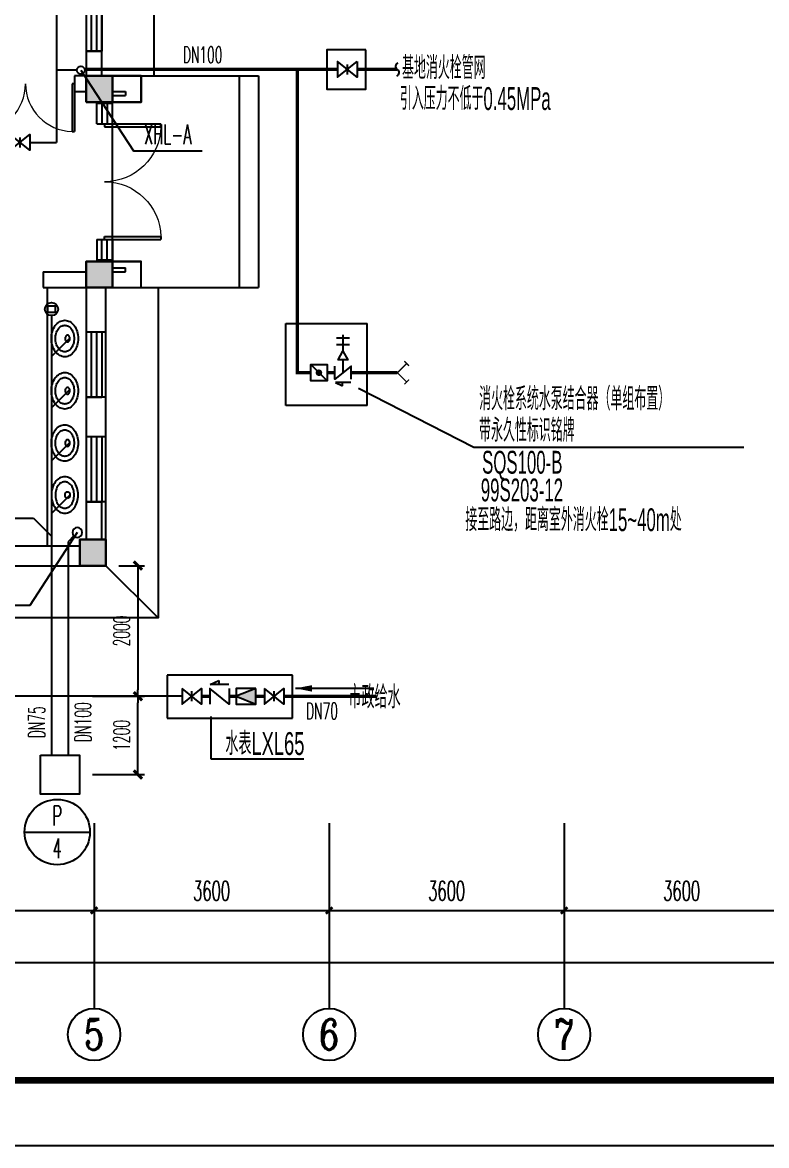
# Model space of a CAD drawing. Header units: inches. Extents: x -1293886 to -986005, y -15154 to 203628.
# Drawn here: x -1279592 to -1268195, y -15154 to 2044 of the extents above; entities that cross this region are included whole.
import ezdxf
from ezdxf.enums import TextEntityAlignment as Align

# ---------------------------------------------------------------- set-up
doc = ezdxf.new("R2010")
doc.units = ezdxf.units.IN
doc.header["$LTSCALE"] = 100
doc.header["$MEASUREMENT"] = 0
doc.linetypes.add('ACAD_ISO10W100', pattern=[18.5, 12, -3, 0.5, -3])
doc.layers.get('0').update_dxf_attribs({"color": 252})
for name, color, linetype in [('AXIS_TEXT', 7, 'Continuous'), ('PUB_HATCH', 8, 'Continuous'), ('TK', 142, 'Continuous'), ('W_DIM', 4, 'Continuous'), ('W_HOLE', 7, 'Continuous'), ('WCSB', 7, 'Continuous'), ('WP_F', 1, 'Continuous'), ('WP_F_DN', 4, 'Continuous'), ('WP_F_LGBH', 4, 'Continuous'), ('WP_F_PJ', 7, 'Continuous'), ('WP_G', 3, 'Continuous'), ('WP_G_DN', 4, 'Continuous'), ('WP_G_PJ', 7, 'Continuous'), ('WP_P', 2, 'Continuous'), ('WP_P_DN', 4, 'Continuous'), ('WP_P_LGBH', 4, 'Continuous'), ('WP_P_PJ', 7, 'Continuous'), ('WW_PJ', 7, 'Continuous'), ('中文', 3, 'Continuous')]:
    doc.layers.add(name, color=color, linetype=linetype)
doc.layers.add('COLU', color=2, linetype='Continuous', lineweight=30)
doc.layers.add('COLU-HATCH', color=7, linetype='Continuous', lineweight=25, true_color=0x5b5b5b)
doc.styles.add('_TCH_AXIS', font='COMPLEX', dxfattribs={"bigfont": 'GBCBIG'})
doc.styles.add('COMPLEX', font='COMPLEX')
doc.styles.add('DIM_FONT', font='bzxw.shx', dxfattribs={"width": 0.55, "bigfont": 'bzhz.shx'})
doc.styles.add('HZ', font='SIMPLEX.SHX', dxfattribs={"width": 0.55, "bigfont": 'HZTXT.SHX'})
doc.styles.add('HZ2', font='ROMAND.SHX', dxfattribs={"width": 0.7, "bigfont": 'HZTXT.SHX'})
doc.styles.get("Standard").update_dxf_attribs({"font": 'txt.shx', "bigfont": 'bzhz.shx'})
doc.linetypes.add('X', pattern='A,1,-0.2,["X",Standard,S=0.2,R=0,X=-0.07,Y=-0.09],-0.2', length=1.4)
doc.dimstyles.new('DIMN', dxfattribs={"dimtxt": 300, "dimasz": 100, "dimexe": 250, "dimexo": 300, "dimgap": 150, "dimtad": 1, "dimdec": 0, "dimzin": 0, "dimdsep": 46, "dimtxsty": 'DIM_FONT', "dimblk": 'ARCHTICK', "dimcen": 0.09, "dimclrt": 7, "dimazin": 2, "dimtfac": 1, "dimtdec": 0, "dimtix": 1, "dimtmove": 2, "dimatfit": 3, "dimldrblk": 'ARCHTICK', "dimfxl": 0, "dimtolj": 1, "dimtzin": 0, "dimarcsym": 0})
doc.dimstyles.get("Standard").update_dxf_attribs({"dimtxt": 0.18, "dimasz": 0.18, "dimexe": 0.18, "dimexo": 0.0625, "dimgap": 0.09, "dimtad": 0, "dimtih": 1, "dimtoh": 1, "dimdec": 4, "dimzin": 0, "dimdsep": 46, "dimtxsty": 'Standard', "dimcen": 0.09, "dimadec": 0, "dimazin": 0, "dimtfac": 1, "dimtdec": 4, "dimtofl": 0, "dimtmove": 0, "dimatfit": 3, "dimfxl": 0, "dimtolj": 1, "dimtzin": 0, "dimarcsym": 0})

# ---------------------------------------------------------------- blocks, each defined once
blk = doc.blocks.new('A$C636C677B')
at = {"layer": 'COLU-HATCH', "transparency": 33554687}
for points in [[(8600, 7100), (9000, 7100), (9000, 7500), (8600, 7500)], [(8600, 4260), (9000, 4260), (9000, 4660), (8600, 4660)], [(8500, 0), (8900, 0), (8900, 400), (8500, 400)]]:
    blk.add_hatch(color=256, dxfattribs=at).paths.add_polyline_path(points, flags=0)
at = {"layer": 'COLU'}
for points in [[(8600, 7100), (9000, 7100), (9000, 7500), (8600, 7500)], [(8600, 4260), (9000, 4260), (9000, 4660), (8600, 4660)], [(8500, 0), (8900, 0), (8900, 400), (8500, 400)]]:
    blk.add_lwpolyline(points, close=True, dxfattribs=at)
blk = doc.blocks.new('_ArchTick')
at = {"color": 0, "linetype": 'ByBlock', "const_width": 0.4}
blk.add_lwpolyline([(-0.5, -0.5), (0.5, 0.5)], dxfattribs=at)
blk = doc.blocks.new('*D419')
at = {"color": 0, "lineweight": -2}
for p, q in [((-1281595, -10516), (-1281595, -11803)), ((-1278495, -10516), (-1278495, -11803)), ((-1281595, -11553), (-1278495, -11553))]:
    blk.add_line(p, q, dxfattribs=at)
at = {"layer": 'Defpoints', "color": 0}
for p in [(-1281595, -10216), (-1278495, -10216), (-1278495, -11553)]:
    blk.add_point(p, dxfattribs=at)
at = {"color": 0, "lineweight": -2, "xscale": 100, "yscale": 100, "zscale": 100, "rotation": 180}
blk.add_blockref('_ArchTick', (-1281595, -11553), dxfattribs=at)
at = {"color": 0, "lineweight": -2, "xscale": 100, "yscale": 100, "zscale": 100}
blk.add_blockref('_ArchTick', (-1278495, -11553), dxfattribs=at)
at = {"color": 7, "insert": (-1280045, -11253), "char_height": 300, "attachment_point": 5, "style": 'HZ'}
blk.add_mtext('\\A1;3100', dxfattribs=at)
blk = doc.blocks.new('*D420')
at = {"color": 0, "lineweight": -2}
for p, q in [((-1278495, -10516), (-1278495, -11803)), ((-1274895, -10516), (-1274895, -11803)), ((-1278495, -11553), (-1274895, -11553))]:
    blk.add_line(p, q, dxfattribs=at)
at = {"layer": 'Defpoints', "color": 0}
for p in [(-1278495, -10216), (-1274895, -10216), (-1274895, -11553)]:
    blk.add_point(p, dxfattribs=at)
at = {"color": 0, "lineweight": -2, "xscale": 100, "yscale": 100, "zscale": 100, "rotation": 180}
blk.add_blockref('_ArchTick', (-1278495, -11553), dxfattribs=at)
at = {"color": 0, "lineweight": -2, "xscale": 100, "yscale": 100, "zscale": 100}
blk.add_blockref('_ArchTick', (-1274895, -11553), dxfattribs=at)
at = {"color": 7, "insert": (-1276695, -11253), "char_height": 300, "attachment_point": 5, "style": 'HZ'}
blk.add_mtext('\\A1;3600', dxfattribs=at)
blk = doc.blocks.new('*D421')
at = {"color": 0, "lineweight": -2}
for p, q in [((-1274895, -10516), (-1274895, -11803)), ((-1271295, -10516), (-1271295, -11803)), ((-1274895, -11553), (-1271295, -11553))]:
    blk.add_line(p, q, dxfattribs=at)
at = {"layer": 'Defpoints', "color": 0}
for p in [(-1274895, -10216), (-1271295, -10216), (-1271295, -11553)]:
    blk.add_point(p, dxfattribs=at)
at = {"color": 0, "lineweight": -2, "xscale": 100, "yscale": 100, "zscale": 100, "rotation": 180}
blk.add_blockref('_ArchTick', (-1274895, -11553), dxfattribs=at)
at = {"color": 0, "lineweight": -2, "xscale": 100, "yscale": 100, "zscale": 100}
blk.add_blockref('_ArchTick', (-1271295, -11553), dxfattribs=at)
at = {"color": 7, "insert": (-1273095, -11253), "char_height": 300, "attachment_point": 5, "style": 'HZ'}
blk.add_mtext('\\A1;3600', dxfattribs=at)
blk = doc.blocks.new('*D422')
at = {"color": 0, "lineweight": -2}
for p, q in [((-1271295, -10516), (-1271295, -11803)), ((-1267695, -10516), (-1267695, -11803)), ((-1271295, -11553), (-1267695, -11553))]:
    blk.add_line(p, q, dxfattribs=at)
at = {"layer": 'Defpoints', "color": 0}
for p in [(-1271295, -10216), (-1267695, -10216), (-1267695, -11553)]:
    blk.add_point(p, dxfattribs=at)
at = {"color": 0, "lineweight": -2, "xscale": 100, "yscale": 100, "zscale": 100, "rotation": 180}
blk.add_blockref('_ArchTick', (-1271295, -11553), dxfattribs=at)
at = {"color": 0, "lineweight": -2, "xscale": 100, "yscale": 100, "zscale": 100}
blk.add_blockref('_ArchTick', (-1267695, -11553), dxfattribs=at)
at = {"color": 7, "insert": (-1269495, -11253), "char_height": 300, "attachment_point": 5, "style": 'HZ'}
blk.add_mtext('\\A1;3600', dxfattribs=at)
blk = doc.blocks.new('*D429')
at = {"color": 0, "lineweight": -2}
for p, q in [((-1287215, -10516), (-1287215, -12603)), ((-1248075, -10516), (-1248075, -12603)), ((-1287215, -12353), (-1248075, -12353))]:
    blk.add_line(p, q, dxfattribs=at)
at = {"layer": 'Defpoints', "color": 0}
for p in [(-1287215, -10216), (-1248075, -10216), (-1248075, -12353)]:
    blk.add_point(p, dxfattribs=at)
at = {"color": 0, "lineweight": -2, "xscale": 100, "yscale": 100, "zscale": 100, "rotation": 180}
blk.add_blockref('_ArchTick', (-1287215, -12353), dxfattribs=at)
at = {"color": 0, "lineweight": -2, "xscale": 100, "yscale": 100, "zscale": 100}
blk.add_blockref('_ArchTick', (-1248075, -12353), dxfattribs=at)
at = {"color": 7, "insert": (-1267645, -12053), "char_height": 300, "attachment_point": 5, "style": 'HZ'}
blk.add_mtext('\\A1;39140', dxfattribs=at)
blk = doc.blocks.new('_AXISO')
blk.add_circle((0, 0), 0.5)
at = {"layer": 'AXIS_TEXT', "style": 'COMPLEX', "width": 1.041667}
blk.add_attdef('A', text='', height=0.56, dxfattribs=at).set_placement((-0.25, -0.28), (0.25, -0.28), align=Align.FIT)
blk = doc.blocks.new('_FZH')
blk.add_lwpolyline([(-0.5, -0.5), (0.5, -0.5), (0.5, 0.5), (-0.5, 0.5)], close=True)
at = {"layer": 'PUB_HATCH'}
blk.add_solid([(-0.5, -0.5), (0.5, -0.5), (-0.5, 0.5), (0.5, 0.5)], dxfattribs=at)
blk = doc.blocks.new('$TCHSYS$WIN2D')
for p, q in [((-0.5, 0.5), (0.5, 0.5)), ((-0.5, 0.5), (-0.5, -0.5)), ((0.5, 0.5), (0.5, -0.5)), ((0.5, 0.1667), (-0.5, 0.1667)), ((0.5, -0.1667), (-0.5, -0.1667)), ((-0.5, -0.5), (0.5, -0.5))]:
    blk.add_line(p, q)
blk = doc.blocks.new('$DorLib2D$00000002')
for p, q in [((-0.5, 0), (-0.5, 0.4875)), ((-0.475, 0.4875), (-0.5, 0.4875)), ((-0.475, 0), (-0.475, 0.4875)), ((0.475, 0), (0.475, 0.4875)), ((0.475, 0.4875), (0.5, 0.4875)), ((0.5, 0), (0.5, 0.4875)), ((-0.5, 0), (-0.475, 0)), ((0.5, 0), (0.475, 0))]:
    blk.add_line(p, q)
at = {"lineweight": 13}
for centre, start, end in [((-0.4875, 0), 0, 88.53072), ((0.4875, 0), 91.46928, 180)]:
    blk.add_arc(centre, 0.4875, start, end, dxfattribs=at)
blk = doc.blocks.new('$WC_3')
for points in [[(-2, 0, -0.098491), (-109, 16, -0.098491), (-200, 60, -0.098491), (-261, 127, -0.098491), (-282, 205, -0.098491), (-261, 284, -0.098491), (-200, 350, -0.098491), (-109, 394, -0.098491), (-2, 410, -0.098491), (105, 394, -0.098491), (196, 350, -0.098491), (257, 284, -0.098491), (278, 205, -0.098491), (257, 127, -0.098491), (196, 60, -0.098491), (105, 16, -0.098491), (-2, 0, -0.098491)], [(-2, 62, -0.095127), (-80, 73, -0.097034), (-146, 104, -0.099857), (-190, 150, -0.10195), (-206, 205, -0.10195), (-190, 260, -0.099857), (-146, 307, -0.097034), (-80, 338, -0.095127), (-2, 349, -0.095127), (76, 338, -0.097034), (142, 307, -0.099857), (186, 260, -0.10195), (201, 205, -0.10195), (186, 150, -0.099857), (142, 104, -0.097034), (76, 73, -0.095127), (-2, 62, -0.095127)]]:
    blk.add_lwpolyline(points, format="xyb")
blk.add_lwpolyline([(49, 164, 0.12943), (45, 178, 0.10639), (34, 190, 0.084582), (18, 198, 0.073745), (-2, 201, 0.073745), (-22, 198, 0.084582), (-38, 190, 0.10639), (-49, 178, 0.12943), (-53, 164, 0.12943), (-49, 150, 0.10639), (-38, 138, 0.084582), (-22, 130, 0.073745), (-2, 127, 0.073745), (18, 130, 0.084582), (34, 138, 0.10639), (45, 150, 0.12943)], format="xyb", close=True)
at = {"style": 'HZ', "width": 0.7, "flags": 1}
for tag in ['WHAT', 'SPEC', 'UNIT']:
    blk.add_attdef(tag, (-4, 0), '', height=0.001, dxfattribs=at)
blk = doc.blocks.new('$LIGUAN')
at = {"color": 0, "linetype": 'Continuous'}
blk.add_circle((0, 0), 0.5, dxfattribs=at)
at = {"color": 0, "flags": 1}
for tag in ['THICK', 'BG_D', 'BG_T']:
    blk.add_attdef(tag, (0, 0), '', height=0.0001, dxfattribs=at)
blk = doc.blocks.new('$DGFH')
blk.add_lwpolyline([(0.07, -1.01, -0.575183), (0, 0, 0.604745), (-0.11, 1.01, 16.924828)], format="xyb")
blk = doc.blocks.new('$VA003_1')
blk.add_line((0, -0.258), (0, 0.258))
blk.add_lwpolyline([(-0.5, 0.4), (-0.5, -0.4), (0.5, 0.4), (0.5, -0.4)], close=True)
at = {"width": 0.7, "flags": 1}
for tag, p in [('UNIT', (0, 0)), ('SPEC', (0, -0.002)), ('WHAT', (0, -0.003))]:
    blk.add_attdef(tag, p, '', height=0.001, dxfattribs=at)
blk = doc.blocks.new('$VA025_2')
for p, q in [((-100, 530), (100, 530)), ((0, 580), (0, 330)), ((-100, 430), (100, 430))]:
    blk.add_line(p, q)
blk.add_lwpolyline([(0, 330), (-75, 200), (75, 200)], close=True)
at = {"const_width": 30}
blk.add_lwpolyline([(0, 200), (0, 0)], dxfattribs=at)
at = {"width": 0.7, "flags": 1}
for tag in ['UNIT', 'WHAT', 'SPEC']:
    blk.add_attdef(tag, (0, 0), '', height=0.001, dxfattribs=at)
blk = doc.blocks.new('$VA005_1')
for p, q in [((-0.478, 0.603), (0.468, 0.603)), ((0.468, 0.603), (0.034, 0.802)), ((0.034, 0.802), (0.034, 0.593))]:
    blk.add_line(p, q)
blk.add_lwpolyline([(-0.5, 0.4), (-0.5, -0.4), (0.5, 0.4), (0.5, -0.4)])
at = {"width": 0.7, "flags": 1}
for tag, p in [('UNIT', (0, 0)), ('SPEC', (0, -0.002)), ('WHAT', (0, -0.003))]:
    blk.add_attdef(tag, p, '', height=0.001, dxfattribs=at)
blk = doc.blocks.new('$QC004_1')
for points, const_width in [([(641, 106), (570, 177)], 20), ([(0, 0), (464, 0)], 50), ([(464, 0), (605, 141)], 20), ([(464, 0), (605, -141)], 20), ([(641, -106), (570, -177)], 20)]:
    blk.add_lwpolyline(points, dxfattribs=dict(const_width=const_width))
at = {"style": 'HZ', "flags": 1}
for tag in ['UNIT', 'WHAT', 'SPEC']:
    blk.add_attdef(tag, (0, 0), '', height=0.001, dxfattribs=at)
blk = doc.blocks.new('$VA004_1')
blk.add_lwpolyline([(-0.5, 0.5), (0.5, 0.5), (0.5, -0.5), (-0.5, -0.5), (-0.5, 0.5), (0.5, -0.5)])
at = {"const_width": 0.2}
blk.add_lwpolyline([(-0.1, 0, 1), (0.1, 0, 1)], format="xyb", close=True, dxfattribs=at)
at = {"width": 0.7, "flags": 1}
for tag, p in [('UNIT', (-0.027, 0.22)), ('SPEC', (-0.027, 0.218)), ('WHAT', (-0.027, 0.216))]:
    blk.add_attdef(tag, p, '', height=0.001, dxfattribs=at)
blk = doc.blocks.new('_arrow1')
blk.add_line((-600, 0), (600, 0))
blk.add_lwpolyline([(600, 0, 0, 100, 0), (345, 0, 100, 100, 0)], format="xyseb")
blk = doc.blocks.new('$VA011_1')
blk.add_lwpolyline([(-0.5, 0.4), (0.5, 0.4), (0.5, -0.4), (-0.5, -0.4)], close=True)
blk.add_lwpolyline([(-0.5, 0.4), (0.5, 0), (-0.5, -0.4)])
at = {"width": 0.7, "flags": 1}
for tag, p in [('UNIT', (0, 0)), ('SPEC', (0, -0.002)), ('WHAT', (0, -0.003))]:
    blk.add_attdef(tag, p, '', height=0.001, dxfattribs=at)
blk = doc.blocks.new('$PS003_0')
blk.add_lwpolyline([(-0.274, 0.241), (0.272, 0.241), (0.272, -0.262), (-0.274, -0.262)], close=True)
blk.add_circle((0, 0), 0.5)
at = {"style": 'HZ', "width": 0.7, "flags": 1}
for tag, p in [('UNIT', (0, 0)), ('SPEC', (0, -0.002)), ('WHAT', (0, -0.003))]:
    blk.add_attdef(tag, p, '', height=0.001, dxfattribs=at)
blk = doc.blocks.new('$dimbk')
blk.add_line((0, 0), (-1, 0))
at = {"const_width": 0.45}
blk.add_lwpolyline([(-0.64, -0.64), (0.64, 0.64)], dxfattribs=at)
blk = doc.blocks.new('*D430')
at = {"layer": 'Defpoints', "color": 0}
for p in [(-1278315, -6274), (-1278315, -8274), (-1277823, -8274)]:
    blk.add_point(p, dxfattribs=at)
at = {"layer": 'W_DIM', "lineweight": -2}
for p, q in [((-1278115, -6274), (-1277723, -6274)), ((-1277823, -6374), (-1277823, -8174)), ((-1278115, -8274), (-1277723, -8274))]:
    blk.add_line(p, q, dxfattribs=at)
at = {"layer": 'W_DIM', "lineweight": -2, "xscale": 100, "yscale": 100, "zscale": 100}
for p, rotation in [((-1277823, -6274), 90), ((-1277823, -8274), 270)]:
    blk.add_blockref('$dimbk', p, dxfattribs=dict(at, rotation=rotation))
at = {"layer": 'W_DIM', "color": 0, "insert": (-1278074, -7274), "char_height": 251, "attachment_point": 5, "rotation": 90, "style": 'HZ'}
blk.add_mtext('\\A1;2000', dxfattribs=at)
blk = doc.blocks.new('*D431')
at = {"layer": 'Defpoints', "color": 0}
for p in [(-1278717, -8274), (-1277823, -8274), (-1278717, -9474)]:
    blk.add_point(p, dxfattribs=at)
at = {"layer": 'W_DIM', "lineweight": -2}
for p, q in [((-1278517, -8274), (-1277723, -8274)), ((-1277823, -9374), (-1277823, -8374)), ((-1278517, -9474), (-1277723, -9474))]:
    blk.add_line(p, q, dxfattribs=at)
at = {"layer": 'W_DIM', "lineweight": -2, "xscale": 100, "yscale": 100, "zscale": 100}
for p, rotation in [((-1277823, -8274), 90), ((-1277823, -9474), 270)]:
    blk.add_blockref('$dimbk', p, dxfattribs=dict(at, rotation=rotation))
at = {"layer": 'W_DIM', "color": 0, "insert": (-1278074, -8874), "char_height": 251, "attachment_point": 5, "rotation": 90, "style": 'HZ'}
blk.add_mtext('\\A1;1200', dxfattribs=at)

msp = doc.modelspace()

# ---------------------------------------------------------------- hatches: boundary and pattern name
at = {"layer": 'WP_G_PJ'}
msp.add_hatch(color=256, dxfattribs=at).paths.add_polyline_path([(-1276017.8, -8153.9), (-1276317.8, -8273.9), (-1276017.8, -8393.9)])

# ---------------------------------------------------------------- linework, layer by layer
for p, q in [((-1278374.6, 1605.9), (-1278614.6, 1605.9)), ((-1278614.6, 1605.9), (-1278614.6, 1226)), ((-1278374.6, 1226), (-1278374.6, 1605.9)), ((-1278614.6, 1226), (-1278794.6, 1226)), ((-1278794.6, 1226), (-1278794.6, 986)), ((-1278214.6, 1226), (-1277774.6, 1226)), ((-1277774.6, 1226), (-1275974.6, 1226)), ((-1277774.6, 1226), (-1277774.6, 925.9)), ((-1276274.6, 1226), (-1276274.6, -2014)), ((-1275974.6, 1226), (-1275974.6, -2014)), ((-1278794.6, 986), (-1278614.6, 986)), ((-1278214.6, 986), (-1278014.6, 986)), ((-1278214.6, 925.9), (-1278014.6, 925.9)), ((-1278014.6, 986), (-1278014.6, 925.9)), ((-1277774.6, 925.9), (-1277774.6, 825.9)), ((-1278454.6, 826), (-1278454.6, 805.9)), ((-1278454.6, 805.9), (-1278214.6, 805.9)), ((-1278014.6, 825.9), (-1278214.6, 825.9)), ((-1278214.6, 825.9), (-1278014.6, 825.9)), ((-1278214.6, 805.9), (-1278214.6, 825.9)), ((-1278214.6, 825.9), (-1278014.6, 825.9)), ((-1278014.6, 825.9), (-1278014.6, 825.9)), ((-1277774.6, 825.9), (-1278014.6, 825.9)), ((-1278214.6, -1279.4), (-1278214.6, 491.2)), ((-1278214.6, -1594.1), (-1278454.6, -1594.1)), ((-1278454.6, -1594.1), (-1278454.6, -1614)), ((-1278214.6, -1614), (-1278214.6, -1594.1)), ((-1278214.6, -1614), (-1278014.6, -1614)), ((-1278214.6, -1614), (-1278014.6, -1614)), ((-1278214.6, -1614), (-1278014.6, -1614)), ((-1278214.6, -1714), (-1278014.6, -1714)), ((-1278014.6, -1614), (-1278014.6, -1614)), ((-1278014.6, -1614), (-1277774.6, -1614)), ((-1278014.6, -1774), (-1278014.6, -1714)), ((-1277774.6, -1714), (-1277774.6, -1614)), ((-1277774.6, -2014), (-1277774.6, -1714)), ((-1279274.7, -1774), (-1278614.6, -1774)), ((-1279274.7, -1774), (-1279274.7, -2014)), ((-1278214.6, -1774), (-1278014.6, -1774)), ((-1279274.7, -2014), (-1278614.6, -2014)), ((-1278614.6, -2014), (-1278614.6, -2694.1)), ((-1278374.6, -2014.1), (-1278374.6, -2014)), ((-1278314.6, -2014.1), (-1278374.6, -2014.1)), ((-1278314.6, -2694.1), (-1278314.6, -2014.1)), ((-1278214.6, -2014), (-1277774.6, -2014)), ((-1277774.6, -2014), (-1275974.6, -2014)), ((-1278614.6, -2694.1), (-1278374.6, -2694.1)), ((-1278374.6, -2694.1), (-1278314.6, -2694.1)), ((-1278374.6, -3694.1), (-1278614.6, -3694.1)), ((-1278614.6, -3694.1), (-1278614.6, -4294.1)), ((-1278314.6, -3694.1), (-1278374.6, -3694.1)), ((-1278314.6, -4294.1), (-1278314.6, -3694.1)), ((-1278614.6, -4294.1), (-1278374.6, -4294.1)), ((-1278374.6, -4294.1), (-1278314.6, -4294.1)), ((-1278374.6, -5294.1), (-1278614.6, -5294.1)), ((-1278614.6, -5294.1), (-1278614.6, -5874)), ((-1278374.6, -5874), (-1278374.6, -5294.1)), ((-1278314.6, -5294.1), (-1278374.6, -5294.1)), ((-1278314.6, -5634.7), (-1278314.6, -5294.1)), ((-1278314.6, -5874), (-1278314.6, -5634.7)), ((-1278714.6, -5974), (-1279764.5, -5974)), ((-1279764.5, -6274), (-1278714.6, -6274)), ((-1278314.6, -6274), (-1277514.6, -7074)), ((-1278494.6, -10215.7), (-1278494.6, -13052.8)), ((-1274894.6, -10215.7), (-1274894.6, -13052.8)), ((-1271294.6, -10215.7), (-1271294.6, -13052.8))]:
    msp.add_line(p, q)
for points in [[(-1277514.6, -2014.1), (-1277514.6, -7074), (-1288014.6, -7074), (-1288014.6, 9226), (-1285414.6, 9226), (-1285414.6, 20226), (-1248074.6, 20226), (-1248074.6, 17226)], [(-1248074.6, 19426), (-1284614.6, 19426), (-1284614.6, 8426), (-1287214.6, 8426), (-1287214.6, -6274), (-1278314.6, -6274), (-1278314.6, -2014), (-1277774.6, -2014), (-1277774.6, -1614), (-1278214.4, -1614), (-1278214.6, 825.9), (-1277774.6, 825.9), (-1277774.6, 1226), (-1278374.6, 1226), (-1278374.6, 8186), (-1253414.6, 8186), (-1253414.6, 6146), (-1248314.6, 6146), (-1248314.6, 5936), (-1248074.6, 5936), (-1248074.6, 19426)], [(-1278374.6, 1226), (-1278374.6, 8186), (-1257614.5, 8186)], [(-1277574.6, 1226), (-1277574.6, 7386), (-1257614.5, 7386)]]:
    msp.add_lwpolyline(points)
at = {"layer": 'TK'}
msp.add_lwpolyline([(-1293886.4, -15153.6), (-1234486.4, -15153.6), (-1234486.4, 26846.4), (-1293886.4, 26846.4)], close=True, dxfattribs=at)
at = {"layer": 'TK', "const_width": 100}
msp.add_lwpolyline([(-1291386.4, -14153.6), (-1235486.4, -14153.6), (-1235486.4, 25846.4), (-1291386.4, 25846.4)], close=True, dxfattribs=at)
at = {"layer": 'W_DIM'}
for p, q in [((-1272677.4, -4463.2), (-1274443, -3559.2)), ((-1268543.2, -4463.2), (-1272677.4, -4463.2)), ((-1279559, -10352.8), (-1278559, -10352.8))]:
    msp.add_line(p, q, dxfattribs=at)
msp.add_circle((-1279059, -10352.8), 500, dxfattribs=at)
at = {"layer": 'W_HOLE'}
for points in [[(-1274330.4, 1625), (-1274930.4, 1625), (-1274930.4, 1025), (-1274330.4, 1025)], [(-1279316.6, -9174.2), (-1278716.6, -9174.2), (-1278716.6, -9774.2), (-1279316.6, -9774.2)]]:
    msp.add_lwpolyline(points, close=True, dxfattribs=at)
at = {"layer": 'WCSB'}
msp.add_line((-1279214.5, -2014), (-1279214.5, -5974), dxfattribs=at)
at = {"layer": 'WP_F'}
for p, q in [((-1279068.7, 8531), (-1279068.7, 1313.5)), ((-1278755, 1313.5), (-1279068.7, 1313.5)), ((-1279068.7, 1313.5), (-1279068.7, 207.1)), ((-1279478.3, 207.1), (-1279068.7, 207.1))]:
    msp.add_line(p, q, dxfattribs=at)
at = {"layer": 'WP_F', "color": 1, "linetype": 'X', "ltscale": 5, "const_width": 50}
for points in [[(-1275382.9, 1325), (-1278638.5, 1325)], [(-1274764.9, 1325), (-1275382.9, 1325), (-1275382.9, -3319.6), (-1275176, -3319.6)], [(-1273851, 1325), (-1274464.9, 1325)], [(-1274926, -3319.6), (-1274807.6, -3319.6)], [(-1274557.6, -3319.6), (-1274312.2, -3319.6)]]:
    msp.add_lwpolyline(points, dxfattribs=at)
at = {"layer": 'WP_F_LGBH'}
msp.add_lwpolyline([(-1278697.4, 1313.5), (-1277891.4, 80.6), (-1276841.4, 80.6)], dxfattribs=at)
at = {"layer": 'WP_G'}
msp.add_line((-1277147.9, -8273.9), (-1281102.1, -8273.9), dxfattribs=at)
at = {"layer": 'WP_G', "linetype": 'ACAD_ISO10W100', "ltscale": 0.3, "const_width": 50}
for points in [[(-1276847.9, -8273.9), (-1276724, -8273.9)], [(-1276424, -8273.9), (-1276317.8, -8273.9)], [(-1276017.8, -8273.9), (-1275886.5, -8273.9)], [(-1275586.5, -8273.9), (-1274164.5, -8273.9)]]:
    msp.add_lwpolyline(points, dxfattribs=at)
at = {"layer": 'WP_G_PJ'}
for p, q in [((-1275457.3, -7949.4), (-1277376.4, -7949.4)), ((-1277376.4, -7949.4), (-1277376.4, -8610.2)), ((-1275457.3, -8610.2), (-1275457.3, -7949.4)), ((-1277376.4, -8610.2), (-1275457.3, -8610.2))]:
    msp.add_line(p, q, dxfattribs=at)
at = {"layer": 'WP_P'}
for p, q in [((-1279147.7, -2445.6), (-1279147.7, -3068.5)), ((-1278872.1, -2792.9), (-1279147.7, -3068.5)), ((-1279147.7, -3068.5), (-1279147.7, -5822.1)), ((-1278872.1, -3581.5), (-1279147.7, -3857.1)), ((-1278872.1, -4394.3), (-1279147.7, -4669.9)), ((-1278872.1, -5199), (-1279147.7, -5474.6)), ((-1280676.6, -5547.5), (-1279422.3, -5547.5)), ((-1279422.3, -5547.5), (-1279147.7, -5822.1)), ((-1279147.7, -5822.1), (-1279147.7, -9174.2)), ((-1278802.8, -5817.2), (-1278892.2, -5906.6)), ((-1278892.2, -5906.6), (-1278892.2, -9174.2))]:
    msp.add_line(p, q, dxfattribs=at)
at = {"layer": 'WP_P_LGBH'}
msp.add_lwpolyline([(-1278751.8, -5766.2), (-1279477.6, -6882.1), (-1280317.6, -6882.1)], dxfattribs=at)
at = {"layer": 'WW_PJ'}
for p, q in [((-1275556.3, -3819.6), (-1275556.3, -2565.3)), ((-1275556.3, -2565.3), (-1274312.2, -2565.3)), ((-1274312.2, -3819.6), (-1274312.2, -2565.3)), ((-1274312.2, -3819.6), (-1275556.3, -3819.6))]:
    msp.add_line(p, q, dxfattribs=at)
at = {"layer": '中文'}
for p, q in [((-1276709.1, -8582.6), (-1276709.1, -9231.5)), ((-1276709.1, -9231.5), (-1275283.8, -9231.5))]:
    msp.add_line(p, q, dxfattribs=at)

# ---------------------------------------------------------------- block references
msp.add_blockref('A$C636C677B', (-1287214.6, -6274))
for name, p, xscale, yscale, zscale, rotation in [('$TCHSYS$WIN2D', (-1278494.6, 3105.9), -3000, 240, -3000, 90), ('$TCHSYS$WIN2D', (-1278334.6, 648.5), 314.7328397037927, 240, 314.7328397037747, 90), ('$DorLib2D$00000002', (-1278334.6, -394.1), 1770.534320592415, -1770.534320592415, 1770.53432059245, 90), ('$TCHSYS$WIN2D', (-1278334.6, -1436.7), -314.7328397037927, 240, -314.7328397037747, 90), ('_FZH', (-1278414.6, -1814), 400, 400, 400, 270), ('$TCHSYS$WIN2D', (-1278494.6, -3194.1), -1000, 240, -1000, 90), ('$TCHSYS$WIN2D', (-1278494.6, -4794.1), -1000, 240, -1000, 90), ('_FZH', (-1278514.6, -6074), 400, 400, 400, 270)]:
    msp.add_blockref(name, p, dxfattribs=dict(xscale=xscale, yscale=yscale, zscale=zscale, rotation=rotation))
for name, p, xscale, yscale, zscale in [('_FZH', (-1278414.6, 1026), 400, 400, 400), ('$DorLib2D$00000002', (-1279544.6, 1106), -1500, -1500, 240)]:
    msp.add_blockref(name, p, dxfattribs=dict(xscale=xscale, yscale=yscale, zscale=zscale))
ref = msp.add_blockref('_AXISO', (-1278494.6, -13452.8), dxfattribs=dict(xscale=800, yscale=800, zscale=800))
ref.add_attrib('A', '5', dxfattribs={"layer": 'AXIS_TEXT', "height": 465.9, "style": '_TCH_AXIS'}).set_placement((-1278649.9, -13685.8), (-1278339.3, -13685.8), align=Align.FIT)
ref = msp.add_blockref('_AXISO', (-1274894.6, -13452.8), dxfattribs=dict(xscale=800, yscale=800, zscale=800))
ref.add_attrib('A', '6', dxfattribs={"layer": 'AXIS_TEXT', "height": 465.9, "style": '_TCH_AXIS'}).set_placement((-1275049.9, -13685.8), (-1274739.3, -13685.8), align=Align.FIT)
ref = msp.add_blockref('_AXISO', (-1271294.6, -13452.8), dxfattribs=dict(xscale=800, yscale=800, zscale=800))
ref.add_attrib('A', '7', dxfattribs={"layer": 'AXIS_TEXT', "height": 465.9, "style": '_TCH_AXIS'}).set_placement((-1271449.9, -13685.8), (-1271139.3, -13685.8), align=Align.FIT)
at = {"layer": 'WCSB', "rotation": 90}
for p in [(-1278739, -2794), (-1278739, -3594), (-1278739, -4394)]:
    msp.add_blockref('$WC_3', p, dxfattribs=at)
at = {"layer": 'WCSB', "xscale": -1, "rotation": 90}
msp.add_blockref('$WC_3', (-1278739, -5194), dxfattribs=at)
at = {"layer": 'WP_F', "xscale": 120, "yscale": 120, "zscale": 120}
msp.add_blockref('$LIGUAN', (-1278697.4, 1313.5), dxfattribs=at)
at = {"layer": 'WP_F_PJ', "yscale": 300, "zscale": 300}
for p, xscale in [((-1274614.9, 1325), -300), ((-1279628.3, 207.1), 300)]:
    msp.add_blockref('$VA003_1', p, dxfattribs=dict(at, xscale=xscale))
at = {"layer": 'WP_F_PJ'}
for name, p, xscale, yscale, zscale, rotation in [('$DGFH', (-1273851, 1325), -100, 100, 100, 180), ('$VA004_1', (-1275051, -3319.6), 250.0000000000079, 250, 250.0000000000079, 179.9999855917694), ('$VA005_1', (-1274682.6, -3319.6), 250.0000000000079, 250, 250.0000000000079, 179.9999855917694)]:
    msp.add_blockref(name, p, dxfattribs=dict(at, xscale=xscale, yscale=yscale, zscale=zscale, rotation=rotation))
at = {"layer": 'WP_F_PJ', "xscale": -1, "rotation": 359.999985485848}
msp.add_blockref('$VA025_2', (-1274683.5, -3320.3), dxfattribs=at)
at = {"layer": 'WP_G_PJ', "yscale": 300, "zscale": 300}
for name, p, xscale in [('$VA005_1', (-1276574, -8273.9), -300), ('$VA003_1', (-1276997.9, -8273.9), 300), ('$VA011_1', (-1276167.8, -8273.9), -300), ('$VA003_1', (-1275736.5, -8273.9), 300)]:
    msp.add_blockref(name, p, dxfattribs=dict(at, xscale=xscale))
at = {"layer": 'WP_G_PJ', "rotation": 180}
msp.add_blockref('_arrow1', (-1274809.6, -8153.2), dxfattribs=at)
at = {"layer": 'WP_P', "xscale": -150, "yscale": 150, "zscale": 150}
msp.add_blockref('$LIGUAN', (-1278751.8, -5766.2), dxfattribs=at)
at = {"layer": 'WP_P_PJ', "xscale": 200, "yscale": 200, "zscale": 200}
msp.add_blockref('$PS003_0', (-1279147.7, -2345.6), dxfattribs=at)
at = {"layer": 'WW_PJ', "rotation": 359.999985485848}
msp.add_blockref('$QC004_1', (-1274312.2, -3319.6), dxfattribs=at)

# ---------------------------------------------------------------- texts
at = {"layer": 'W_DIM', "style": 'DIM_FONT', "width": 0.55}
for s, p in [('基地消火栓管网', (-1273778.3, 1176.2, 0)), ('引入压力不低于0.45MPa', (-1273811, 703.6, 0)), ('消火栓系统水泵结合器（单组布置）', (-1272597.2, -3893.5, 0)), ('带永久性标识铭牌', (-1272597.2, -4375.6, 0)), ('SQS100-B', (-1272551.6, -4865.5)), ('99S203-12', (-1272571.3, -5289.8)), ('接至路边，距离室外消火栓15~40m处', (-1272808, -5745.6, 0))]:
    msp.add_text(s, height=350, dxfattribs=at).set_placement(p)
at = {"layer": 'W_DIM', "style": 'HZ', "width": 0.55}
for s, p in [('P', (-1279059, -10102.8)), ('4', (-1279059, -10602.8))]:
    msp.add_text(s, height=300, dxfattribs=at).set_placement(p, align=Align.MIDDLE)
at = {"layer": 'WP_F_DN', "style": 'HZ', "width": 0.55}
msp.add_text('DN100', height=250, rotation=360, dxfattribs=at).set_placement((-1276832.7, 1550), align=Align.MIDDLE)
at = {"layer": 'WP_F_LGBH', "style": 'HZ2', "width": 0.55}
msp.add_text('XHL-A', height=300, dxfattribs=at).set_placement((-1277366.4, 180.6), align=Align.CENTER)
at = {"layer": 'WP_G_DN', "style": 'HZ', "width": 0.55}
msp.add_text('DN70', height=250, dxfattribs=at).set_placement((-1275005.1, -8498.9), align=Align.MIDDLE)
at = {"layer": 'WP_P_DN', "style": 'HZ', "width": 0.55}
for s, p in [('DN100', (-1278667.2, -8670.4)), ('DN75', (-1279372.7, -8670.4))]:
    msp.add_text(s, height=250, rotation=90, dxfattribs=at).set_placement(p, align=Align.MIDDLE)
at = {"layer": '中文', "style": 'DIM_FONT', "width": 0.6}
for s, p in [('市政给水', (-1274598, -8459.8)), ('水表LXL65', (-1276483.8, -9173.1))]:
    msp.add_text(s, height=350, dxfattribs=at).set_placement(p)

# ---------------------------------------------------------------- dimensions: what is measured, and where the dimension line sits
for p1, p2, distance, picture, middle in [((-1287214.6, -10215.7), (-1248074.6, -10215.7), -2137.1, '*D429', (-1267644.6, -12052.8)), ((-1281594.6, -10215.7), (-1278494.6, -10215.7), -1337.1, '*D419', (-1280044.6, -11252.8)), ((-1278494.6, -10215.7), (-1274894.6, -10215.7), -1337.1, '*D420', (-1276694.6, -11252.8)), ((-1274894.6, -10215.7), (-1271294.6, -10215.7), -1337.1, '*D421', (-1273094.6, -11252.8)), ((-1271294.6, -10215.7), (-1267694.6, -10215.7), -1337.1, '*D422', (-1269494.6, -11252.8))]:
    dim = msp.add_aligned_dim(p1=p1, p2=p2, distance=distance, dimstyle='DIMN', override={"dimtxsty": 'HZ'})
    dim.commit()
    dim.dimension.update_dxf_attribs({"geometry": picture, "text_midpoint": middle})
at = {"layer": 'W_DIM'}
for p1, p2, distance, picture, middle in [((-1278314.6, -6274), (-1278314.6, -8273.9), 491.1, '*D430', (-1278073.9, -7273.9)), ((-1278716.6, -9474.2), (-1278716.6, -8273.9), -893.2, '*D431', (-1278073.9, -8874))]:
    dim = msp.add_aligned_dim(p1=p1, p2=p2, distance=distance, dimstyle='Standard', override={"dimscale": 100, "dimtxt": 2.51, "dimasz": 1, "dimexe": 1, "dimexo": 2, "dimgap": 1.25, "dimtad": 1, "dimtih": 0, "dimtoh": 0, "dimdec": 0, "dimtxsty": 'HZ', "dimblk": '$dimbk', "dimcen": 2, "dimclrd": 256, "dimclre": 256, "dimadec": 2, "dimtdec": 0, "dimtix": 1, "dimtofl": 1, "dimtmove": 2}, dxfattribs=at)
    dim.commit()
    dim.dimension.update_dxf_attribs({"geometry": picture, "text_midpoint": middle})

doc.saveas('drawing.dxf')
